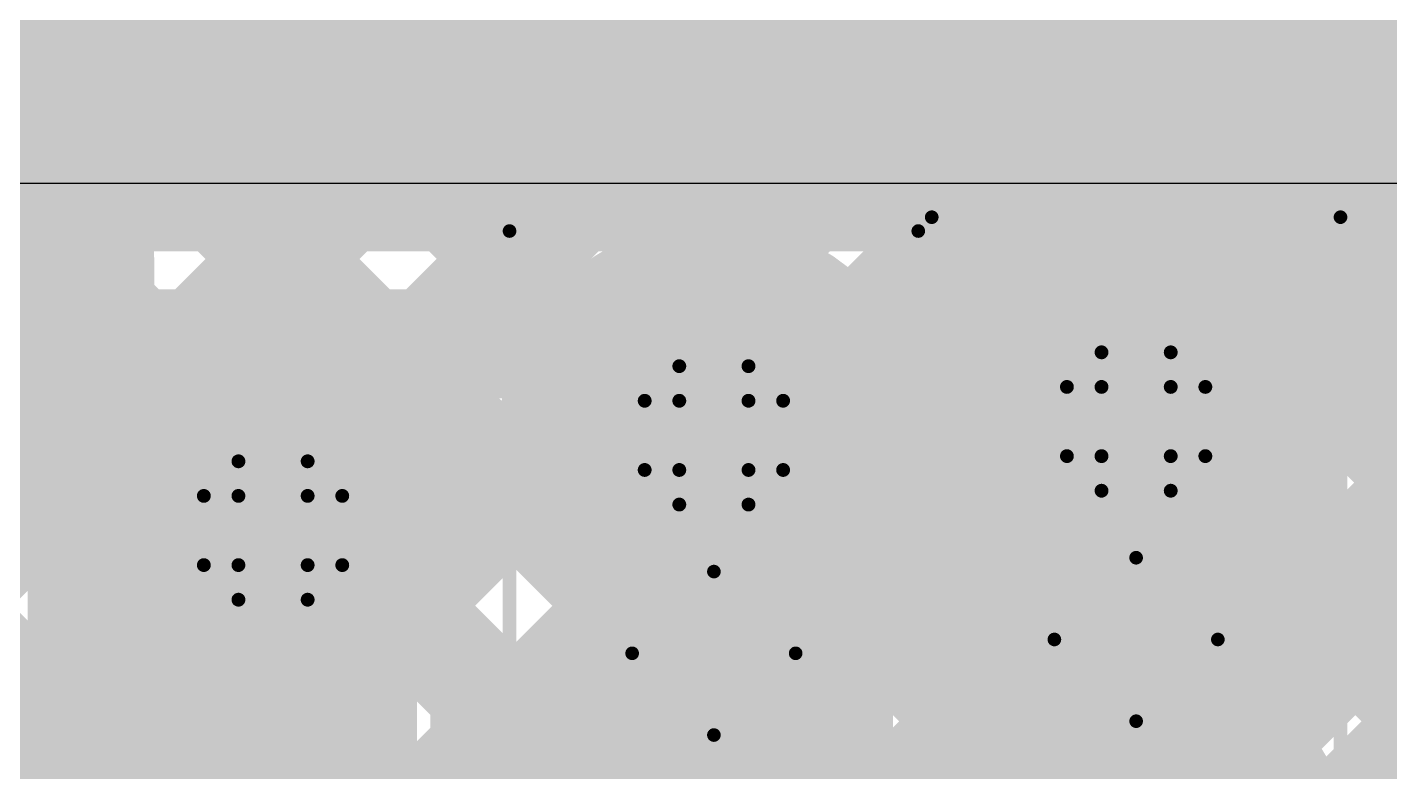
# Model space of a CAD drawing. Header units: millimetres. Extents: x 13 to 259, y -2 to 326.
# Drawn here: x 122.948 to 127.948, y 129.639 to 132.372 of the extents above; entities that cross this region are included whole.
import ezdxf

# ---------------------------------------------------------------- set-up
doc = ezdxf.new("R2010")
doc.units = ezdxf.units.MM
for name, color, linetype in [('BottomLayer', 5, 'Continuous'), ('BottomSolder', 6, 'Continuous'), ('ConnectLayer', 7, 'Continuous'), ('DrillDrawing', 1, 'Continuous'), ('Mechanical11', 56, 'Continuous'), ('Mechanical13', 56, 'Continuous'), ('Mechanical14', 56, 'Continuous'), ('Mechanical15', 56, 'Continuous'), ('Mechanical34', 56, 'Continuous'), ('MidLayer1', 16, 'Continuous'), ('MidLayer2', 76, 'Continuous'), ('MidLayer3', 90, 'Continuous'), ('MidLayer4', 156, 'Continuous'), ('MidLayer5', 130, 'Continuous'), ('MidLayer6', 216, 'Continuous'), ('MultiLayer', 9, 'Continuous'), ('TopLayer', 1, 'Continuous'), ('TopOverlay', 2, 'Continuous'), ('TopPaste', 8, 'Continuous'), ('TopSolder', 216, 'Continuous')]:
    doc.layers.add(name, color=color, linetype=linetype)

# ---------------------------------------------------------------- blocks, each defined once
blk = doc.blocks.new('WE_MAIA_2506_87')
at = {"layer": 'Mechanical11', "const_width": 0.1}
for points in [[(1.25, 1), (-1.25, 1)], [(-1.25, 1), (-1.25, -1)], [(1.25, 1), (1.25, -1)], [(1.25, -1), (-1.25, -1)]]:
    blk.add_lwpolyline(points, dxfattribs=at)
at = {"layer": 'Mechanical11', "const_width": 0.05}
for points in [[(-1.275, 1, 1), (-1.225, 1, 1)], [(-1.275, 1, 1), (-1.225, 1, 1)], [(1.225, 1, 1), (1.275, 1, 1)], [(1.225, 1, 1), (1.275, 1, 1)], [(-1.275, -1, 1), (-1.225, -1, 1)], [(-1.275, -1, 1), (-1.225, -1, 1)], [(1.225, -1, 1), (1.275, -1, 1)], [(1.225, -1, 1), (1.275, -1, 1)]]:
    blk.add_lwpolyline(points, format="xyb", close=True, dxfattribs=at)
at = {"layer": 'Mechanical13', "const_width": 0.1}
for points in [[(-1.35, 1.1), (-1.35, -1.1)], [(1.35, 1.1), (-1.35, 1.1)], [(1.35, 1.1), (1.35, -1.1)], [(1.35, -1.1), (-1.35, -1.1)]]:
    blk.add_lwpolyline(points, dxfattribs=at)
at = {"layer": 'Mechanical13', "const_width": 0.05}
for points in [[(-1.375, 1.1, 1), (-1.325, 1.1, 1)], [(-1.375, 1.1, 1), (-1.325, 1.1, 1)], [(1.325, 1.1, 1), (1.375, 1.1, 1)], [(1.325, 1.1, 1), (1.375, 1.1, 1)], [(-1.375, -1.1, 1), (-1.325, -1.1, 1)], [(-1.375, -1.1, 1), (-1.325, -1.1, 1)], [(1.325, -1.1, 1), (1.375, -1.1, 1)], [(1.325, -1.1, 1), (1.375, -1.1, 1)]]:
    blk.add_lwpolyline(points, format="xyb", close=True, dxfattribs=at)
at = {"layer": 'Mechanical15', "const_width": 0.1}
for points in [[(1.6, 1.35), (-1.6, 1.35)], [(-1.6, 1.35), (-1.6, -1.35)], [(1.6, 1.35), (1.6, -1.35)], [(0, 0.4), (0, -0.4)], [(0.4, 0), (-0.4, 0)], [(1.6, -1.35), (-1.6, -1.35)]]:
    blk.add_lwpolyline(points, dxfattribs=at)
at = {"layer": 'Mechanical15', "const_width": 0.05}
for points in [[(-1.625, 1.35, 1), (-1.575, 1.35, 1)], [(-1.625, 1.35, 1), (-1.575, 1.35, 1)], [(1.575, 1.35, 1), (1.625, 1.35, 1)], [(1.575, 1.35, 1), (1.625, 1.35, 1)], [(-0.025, 0.4, 1), (0.025, 0.4, 1)], [(-0.425, 0, 1), (-0.375, 0, 1)], [(0.375, 0, 1), (0.425, 0, 1)], [(-0.025, -0.4, 1), (0.025, -0.4, 1)], [(-1.625, -1.35, 1), (-1.575, -1.35, 1)], [(-1.625, -1.35, 1), (-1.575, -1.35, 1)], [(1.575, -1.35, 1), (1.625, -1.35, 1)], [(1.575, -1.35, 1), (1.625, -1.35, 1)]]:
    blk.add_lwpolyline(points, format="xyb", close=True, dxfattribs=at)
at = {"layer": 'TopLayer'}
for points in [[(-1.4, -1.15), (-0.55, -1.15), (-1.4, 1.15), (-0.55, 1.15)], [(0.55, -1.15), (1.4, -1.15), (0.55, 1.15), (1.4, 1.15)]]:
    blk.add_solid(points, dxfattribs=at)
at = {"layer": 'TopOverlay', "const_width": 0.2}
for points in [[(0.3, 1), (-0.3, 1)], [(0.3, -1), (-0.3, -1)]]:
    blk.add_lwpolyline(points, dxfattribs=at)
at = {"layer": 'TopOverlay', "const_width": 0.1}
for points in [[(-0.35, 1, 1), (-0.25, 1, 1)], [(0.25, 1, 1), (0.35, 1, 1)], [(-0.35, -1, 1), (-0.25, -1, 1)], [(0.25, -1, 1), (0.35, -1, 1)]]:
    blk.add_lwpolyline(points, format="xyb", close=True, dxfattribs=at)
at = {"layer": 'TopPaste'}
for points in [[(-1.4, -1.15), (-0.55, -1.15), (-1.4, 1.15), (-0.55, 1.15)], [(0.55, -1.15), (1.4, -1.15), (0.55, 1.15), (1.4, 1.15)]]:
    blk.add_solid(points, dxfattribs=at)
at = {"layer": 'TopSolder'}
for points in [[(-1.5016, -1.2516), (-0.4484, -1.2516), (-1.5016, 1.2516), (-0.4484, 1.2516)], [(0.4484, -1.2516), (1.5016, -1.2516), (0.4484, 1.2516), (1.5016, 1.2516)]]:
    blk.add_solid(points, dxfattribs=at)
blk = doc.blocks.new('CAPC1608X87N_127')
at = {"layer": 'Mechanical14', "const_width": 0.1}
for points in [[(-0.875, -0.4749), (-0.875, 0.4751)], [(0.875, 0.4751), (-0.875, 0.4751)], [(0.875, -0.4749), (0.875, 0.4751)], [(0.875, -0.4749), (-0.875, -0.4749)]]:
    blk.add_lwpolyline(points, dxfattribs=at)
at = {"layer": 'Mechanical14', "const_width": 0.05}
for points in [[(-0.9, 0.4751, 1), (-0.85, 0.4751, 1)], [(-0.9, 0.4751, 1), (-0.85, 0.4751, 1)], [(0.85, 0.4751, 1), (0.9, 0.4751, 1)], [(0.85, 0.4751, 1), (0.9, 0.4751, 1)], [(-0.9, -0.4749, 1), (-0.85, -0.4749, 1)], [(-0.9, -0.4749, 1), (-0.85, -0.4749, 1)], [(0.85, -0.4749, 1), (0.9, -0.4749, 1)], [(0.85, -0.4749, 1), (0.9, -0.4749, 1)]]:
    blk.add_lwpolyline(points, format="xyb", close=True, dxfattribs=at)
at = {"layer": 'Mechanical15', "const_width": 0.05}
for points in [[(1.55, 0.75), (-1.55, 0.75)], [(-1.55, -0.75), (-1.55, 0.75)], [(1.55, -0.75), (1.55, 0.75)], [(0, -0.3), (0, 0.3)], [(0.3, 0), (-0.3, 0)], [(1.55, -0.75), (-1.55, -0.75)]]:
    blk.add_lwpolyline(points, dxfattribs=at)
at = {"layer": 'Mechanical15', "const_width": 0.025}
for points in [[(-1.5625, 0.75, 1), (-1.5375, 0.75, 1)], [(-1.5625, 0.75, 1), (-1.5375, 0.75, 1)], [(1.5375, 0.75, 1), (1.5625, 0.75, 1)], [(1.5375, 0.75, 1), (1.5625, 0.75, 1)], [(-0.0125, 0.3, 1), (0.0125, 0.3, 1)], [(-0.3125, 0, 1), (-0.2875, 0, 1)], [(0.2875, 0, 1), (0.3125, 0, 1)], [(-0.0125, -0.3, 1), (0.0125, -0.3, 1)], [(-1.5625, -0.75, 1), (-1.5375, -0.75, 1)], [(-1.5625, -0.75, 1), (-1.5375, -0.75, 1)], [(1.5375, -0.75, 1), (1.5625, -0.75, 1)], [(1.5375, -0.75, 1), (1.5625, -0.75, 1)]]:
    blk.add_lwpolyline(points, format="xyb", close=True, dxfattribs=at)
at = {"layer": 'TopLayer'}
for points in [[(-1.275, -0.5), (-0.325, -0.5), (-1.275, 0.5), (-0.325, 0.5)], [(0.325, -0.5), (1.275, -0.5), (0.325, 0.5), (1.275, 0.5)]]:
    blk.add_solid(points, dxfattribs=at)
at = {"layer": 'TopPaste'}
for points in [[(-1.275, -0.5), (-0.325, -0.5), (-1.275, 0.5), (-0.325, 0.5)], [(0.325, -0.5), (1.275, -0.5), (0.325, 0.5), (1.275, 0.5)]]:
    blk.add_solid(points, dxfattribs=at)
at = {"layer": 'TopSolder'}
for points in [[(-1.3766, -0.6016), (-0.2234, -0.6016), (-1.3766, 0.6016), (-0.2234, 0.6016)], [(0.2234, -0.6016), (1.3766, -0.6016), (0.2234, 0.6016), (1.3766, 0.6016)]]:
    blk.add_solid(points, dxfattribs=at)
blk = doc.blocks.new('CAPC1608X87N_134')
at = {"layer": 'Mechanical14', "const_width": 0.1}
for points in [[(-0.875, -0.4749), (-0.875, 0.4751)], [(0.875, 0.4751), (-0.875, 0.4751)], [(0.875, -0.4749), (0.875, 0.4751)], [(0.875, -0.4749), (-0.875, -0.4749)]]:
    blk.add_lwpolyline(points, dxfattribs=at)
at = {"layer": 'Mechanical14', "const_width": 0.05}
for points in [[(-0.9, 0.4751, 1), (-0.85, 0.4751, 1)], [(-0.9, 0.4751, 1), (-0.85, 0.4751, 1)], [(0.85, 0.4751, 1), (0.9, 0.4751, 1)], [(0.85, 0.4751, 1), (0.9, 0.4751, 1)], [(-0.9, -0.4749, 1), (-0.85, -0.4749, 1)], [(-0.9, -0.4749, 1), (-0.85, -0.4749, 1)], [(0.85, -0.4749, 1), (0.9, -0.4749, 1)], [(0.85, -0.4749, 1), (0.9, -0.4749, 1)]]:
    blk.add_lwpolyline(points, format="xyb", close=True, dxfattribs=at)
at = {"layer": 'Mechanical15', "const_width": 0.05}
for points in [[(1.55, 0.75), (-1.55, 0.75)], [(-1.55, -0.75), (-1.55, 0.75)], [(1.55, -0.75), (1.55, 0.75)], [(0, -0.3), (0, 0.3)], [(0.3, 0), (-0.3, 0)], [(1.55, -0.75), (-1.55, -0.75)]]:
    blk.add_lwpolyline(points, dxfattribs=at)
at = {"layer": 'Mechanical15', "const_width": 0.025}
for points in [[(-1.5625, 0.75, 1), (-1.5375, 0.75, 1)], [(-1.5625, 0.75, 1), (-1.5375, 0.75, 1)], [(1.5375, 0.75, 1), (1.5625, 0.75, 1)], [(1.5375, 0.75, 1), (1.5625, 0.75, 1)], [(-0.0125, 0.3, 1), (0.0125, 0.3, 1)], [(-0.3125, 0, 1), (-0.2875, 0, 1)], [(0.2875, 0, 1), (0.3125, 0, 1)], [(-0.0125, -0.3, 1), (0.0125, -0.3, 1)], [(-1.5625, -0.75, 1), (-1.5375, -0.75, 1)], [(-1.5625, -0.75, 1), (-1.5375, -0.75, 1)], [(1.5375, -0.75, 1), (1.5625, -0.75, 1)], [(1.5375, -0.75, 1), (1.5625, -0.75, 1)]]:
    blk.add_lwpolyline(points, format="xyb", close=True, dxfattribs=at)
at = {"layer": 'TopLayer'}
for points in [[(-1.275, -0.5), (-0.325, -0.5), (-1.275, 0.5), (-0.325, 0.5)], [(0.325, -0.5), (1.275, -0.5), (0.325, 0.5), (1.275, 0.5)]]:
    blk.add_solid(points, dxfattribs=at)
at = {"layer": 'TopPaste'}
for points in [[(-1.275, -0.5), (-0.325, -0.5), (-1.275, 0.5), (-0.325, 0.5)], [(0.325, -0.5), (1.275, -0.5), (0.325, 0.5), (1.275, 0.5)]]:
    blk.add_solid(points, dxfattribs=at)
at = {"layer": 'TopSolder'}
for points in [[(-1.3766, -0.6016), (-0.2234, -0.6016), (-1.3766, 0.6016), (-0.2234, 0.6016)], [(0.2234, -0.6016), (1.3766, -0.6016), (0.2234, 0.6016), (1.3766, 0.6016)]]:
    blk.add_solid(points, dxfattribs=at)

msp = doc.modelspace()

# ---------------------------------------------------------------- linework, layer by layer
at = {"layer": 'BottomLayer', "const_width": 0.25}
for points in [[(126.8922, 130.925, 1), (127.1422, 130.925, 1)], [(125.3428, 130.8742, 1), (125.5928, 130.8742, 1)], [(123.725, 130.525, 1), (123.975, 130.525, 1)]]:
    msp.add_lwpolyline(points, format="xyb", close=True, dxfattribs=at)
at = {"layer": 'BottomSolder', "const_width": 0.3516}
msp.add_lwpolyline([(126.8414, 129.325, 1), (127.193, 129.325, 1)], format="xyb", close=True, dxfattribs=at)
at = {"layer": 'ConnectLayer', "const_width": 0.4}
for points in [[(122.4406, 136.36), (126.8406, 131.96)], [(122.9998, 132.35), (122.9998, 136.36)], [(123.2891, 136.36), (127.6891, 131.96)], [(123.5998, 132.35), (123.5998, 136.36)], [(124.1377, 136.36), (128.5377, 131.96)], [(124.1998, 132.35), (124.1998, 136.36)], [(124.7998, 132.35), (124.7998, 136.36)], [(125.3997, 132.35), (125.3997, 136.36)], [(125.9997, 132.35), (125.9997, 136.36)], [(126.3475, 132.2872), (130.4203, 136.36)], [(126.5997, 132.35), (126.5997, 136.36)], [(126.8688, 131.96), (131.2688, 136.36)], [(127.1997, 132.35), (127.1997, 136.36)], [(127.7174, 131.96), (132.1174, 136.36)], [(127.7997, 132.35), (127.7997, 136.36)], [(121.3162, 134.9388), (126.5587, 129.6963)], [(121.9511, 129.5878), (127.2719, 134.9087)], [(127.1378, 133.3599), (131.355, 129.1426)], [(120.401, 133.3085), (123.2657, 130.4438)], [(124.307, 129.3982), (128.1373, 133.2285)], [(124.9026, 133.0495), (136.8596, 121.0925)], [(121.7657, 131.0995), (123.661, 132.9948)], [(122.5689, 132.8376), (125.5477, 129.8588)], [(124.2067, 130.995), (126.0087, 132.7969)], [(125.9233, 132.7115), (126.6747, 131.96)], [(126.9514, 132.6977), (128.1081, 131.541)], [(125.6053, 129.848), (128.4081, 132.6507)], [(126.1258, 132.6749), (127.9809, 130.8198)], [(122.3812, 130.8665), (124.0801, 132.5654)], [(124.5199, 132.5837), (127.2272, 129.8764)], [(122.023, 132.535), (123.5345, 131.0235)], [(124.4149, 130.3546), (126.5997, 132.5394)], [(127.6069, 129.3039), (130.8039, 132.501)], [(111.9387, 132.35), (146.59, 132.35)], [(123.15, 129.9383), (125.3833, 132.1715)], [(123.15, 131.575), (123.7465, 132.1715)], [(123.15, 130.7868), (124.5347, 132.1715)], [(123.7465, 132.1715), (125.6996, 132.1715)], [(124.0835, 132.1715), (125.0094, 131.2456)], [(124.932, 132.1715), (125.678, 131.4255)], [(125.6996, 132.1715), (126.2919, 131.5791)], [(122.8387, 132.1), (131.0469, 132.1)], [(122.8387, 132.1), (123.0559, 131.8828)], [(123.1869, 131.6721), (123.6148, 132.1)], [(123.215, 130.8518), (124.4633, 132.1)], [(123.3065, 132.1), (125.5477, 129.8588)], [(124.155, 132.1), (125.0094, 131.2456)], [(124.2068, 130.995), (125.3118, 132.1)], [(125.0035, 132.1), (125.678, 131.4255)], [(125.522, 131.4617), (126.1603, 132.1)], [(125.852, 132.1), (126.605, 131.3471)], [(126.0117, 131.1029), (127.0089, 132.1)], [(126.7006, 132.1), (127.9809, 130.8197)], [(127.2319, 131.4746), (127.8574, 132.1)], [(127.5491, 132.1), (128.1081, 131.541)], [(122.65, 132.075), (122.7682, 131.9568)], [(126.6747, 131.96), (135.6294, 131.96)], [(123.4908, 131.9157), (126.35, 129.0564)], [(125.522, 131.4617), (125.9657, 131.9054)], [(123.15, 127.9741), (123.15, 131.575)], [(125.9558, 131.2058), (126.311, 131.5609)], [(123.215, 128.2257), (123.215, 131.5)], [(126.35, 127.575), (126.35, 131.5285)], [(126.0117, 131.1029), (126.4025, 131.4937)], [(126.5045, 131.4475), (126.605, 131.3471)], [(123.15, 131.4079), (126.35, 128.2079)], [(126.0117, 131.1029), (126.35, 131.4412)], [(127.3383, 131.42), (128.0044, 131.42)], [(127.3806, 131.42), (127.9809, 130.8197)], [(126.0367, 129.4308), (127.975, 131.3691)], [(127.6028, 130.997), (127.975, 131.3691)], [(127.6028, 130.9969), (127.975, 131.369)], [(123.215, 131.3429), (123.5345, 131.0235)], [(115.2994, 131.21), (127.6264, 131.21)], [(121.9511, 129.5878), (123.5733, 131.21)], [(122.4994, 131.21), (123.2657, 130.4438)], [(123.348, 131.21), (123.5345, 131.0235)], [(124.1965, 131.21), (125.5477, 129.8588)], [(124.2067, 130.995), (124.4218, 131.21)], [(124.307, 129.3982), (126.1188, 131.21)], [(124.4149, 130.3546), (125.2703, 131.21)], [(125.045, 131.21), (126.5587, 129.6963)], [(125.6053, 129.848), (126.9674, 131.21)], [(125.8936, 131.21), (127.0161, 130.0875)], [(126.7421, 131.21), (127.3661, 130.586)], [(127.5906, 131.21), (127.7185, 131.0821)], [(127.6264, 131.21), (127.7364, 131.1)], [(126.0367, 129.4308), (127.7211, 131.1152)], [(127.5181, 130.8818), (127.7364, 131.1)], [(126.0191, 131.0844), (127.2271, 129.8764)], [(126.0191, 131.0844), (126.35, 130.7535)], [(126.0191, 131.0844), (127.2271, 129.8764)], [(126.9872, 130.9649), (127.0572, 130.8949)], [(126.9872, 130.9649), (127.0572, 130.8949)], [(123.15, 129.0897), (124.8803, 130.82)], [(124.4149, 130.3546), (124.8803, 130.82)], [(125.6053, 129.848), (126.4677, 130.7103)], [(125.925, 130.1677), (126.4677, 130.7103)], [(127.2982, 129.8438), (128.1109, 130.6565)], [(127.2982, 129.8438), (128.1109, 130.6565)], [(127.2982, 129.8438), (128.1109, 130.6565)], [(127.6069, 129.3039), (128.9843, 130.6814)], [(127.6069, 129.3039), (128.9843, 130.6814)], [(123.15, 130.5594), (126.2422, 127.4672)], [(123.9716, 128.2142), (126.35, 130.5927)], [(125.925, 127.15), (125.925, 130.5013)], [(127.4393, 130.5127), (131.7795, 126.1725)], [(127.4393, 130.5127), (131.602, 126.35)], [(125.8392, 130.4158), (126.5587, 129.6963)], [(125.8392, 130.4158), (126.35, 129.9049)], [(126.8035, 129.8749), (127.359, 130.4304)], [(122.4737, 130.3872), (123.4259, 129.4351)], [(122.4737, 130.3872), (123.4259, 129.4351)], [(123.15, 128.2412), (125.2392, 130.3303)], [(124.307, 129.3982), (125.2392, 130.3303)], [(125.925, 129.3192), (126.9453, 130.3394)], [(125.925, 130.3299), (126.5587, 129.6963)], [(126.0367, 129.4308), (126.9453, 130.3394)], [(124.3486, 130.2094), (124.9689, 129.5891)], [(124.3486, 130.2094), (124.9689, 129.5891)], [(124.3486, 130.2094), (124.9689, 129.5891)], [(122.4429, 129.2311), (123.3801, 130.1683)], [(122.4429, 129.2311), (123.3801, 130.1683)], [(123.215, 130.0032), (123.3801, 130.1683)], [(123.6346, 129.5742), (124.0205, 129.9602)], [(123.6346, 129.5743), (124.0205, 129.9602)], [(123.6346, 129.5742), (124.0205, 129.9602)], [(123.7688, 129.9406), (125.5027, 128.2067)], [(123.7688, 129.9406), (125.5028, 128.2067)], [(123.7688, 129.9406), (125.5027, 128.2067)], [(127.5672, 129.1113), (128.2799, 129.824)], [(123.15, 129.7108), (125.7109, 127.15)], [(124.7164, 128.1105), (126.35, 129.7442)], [(124.7164, 128.1105), (126.35, 129.7442)], [(123.215, 129.6459), (123.4259, 129.4351)], [(127.5686, 129.5349), (132.0308, 125.0728)], [(127.5687, 129.5349), (130.7535, 126.35)], [(127.5687, 129.5348), (132.0307, 125.0728)], [(125.925, 129.4814), (129.0565, 126.35)]]:
    msp.add_lwpolyline(points, dxfattribs=at)
at = {"layer": 'ConnectLayer'}
for points, const_width in [([(124.915, 133.175, 1), (123.6351, 133.175, 1)], 0.4), ([(127.1651, 133.175, 1), (125.8851, 133.175, 1)], 0.4), ([(129.4151, 133.175, 1), (128.1351, 133.175, 1)], 0.4), ([(123.9801, 132.5654, 1), (124.1801, 132.5654, 1)], 0.2), ([(126.4997, 132.5394, 1), (126.6997, 132.5394, 1)], 0.2), ([(122.8998, 132.35, 1), (123.0998, 132.35, 1)], 0.2), ([(123.4998, 132.35, 1), (123.6998, 132.35, 1)], 0.2), ([(124.0998, 132.35, 1), (124.2998, 132.35, 1)], 0.2), ([(124.6998, 132.35, 1), (124.8998, 132.35, 1)], 0.2), ([(125.2997, 132.35, 1), (125.4997, 132.35, 1)], 0.2), ([(125.8997, 132.35, 1), (126.0997, 132.35, 1)], 0.2), ([(126.4997, 132.35, 1), (126.6997, 132.35, 1)], 0.2), ([(127.0997, 132.35, 1), (127.2997, 132.35, 1)], 0.2), ([(127.6997, 132.35, 1), (127.8997, 132.35, 1)], 0.2), ([(126.2475, 132.2872, 1), (126.4475, 132.2872, 1)], 0.2), ([(123.6465, 132.1715, 1), (123.8465, 132.1715, 1)], 0.2), ([(123.6465, 132.1715, 1), (123.8465, 132.1715, 1)], 0.2), ([(123.9835, 132.1715, 1), (124.1835, 132.1715, 1)], 0.2), ([(124.4347, 132.1715, 1), (124.6347, 132.1715, 1)], 0.2), ([(124.832, 132.1715, 1), (125.032, 132.1715, 1)], 0.2), ([(125.2833, 132.1715, 1), (125.4833, 132.1715, 1)], 0.2), ([(125.5996, 132.1715, 1), (125.7996, 132.1715, 1)], 0.2), ([(125.5996, 132.1715, 1), (125.7996, 132.1715, 1)], 0.2), ([(122.7387, 132.1, 1), (122.9387, 132.1, 1)], 0.2), ([(122.7387, 132.1, 1), (122.9387, 132.1, 1)], 0.2), ([(123.2065, 132.1, 1), (123.4065, 132.1, 1)], 0.2), ([(123.5148, 132.1, 1), (123.7148, 132.1, 1)], 0.2), ([(124.055, 132.1, 1), (124.255, 132.1, 1)], 0.2), ([(124.3633, 132.1, 1), (124.5633, 132.1, 1)], 0.2), ([(124.9035, 132.1, 1), (125.1035, 132.1, 1)], 0.2), ([(125.2118, 132.1, 1), (125.4118, 132.1, 1)], 0.2), ([(125.752, 132.1, 1), (125.952, 132.1, 1)], 0.2), ([(126.0603, 132.1, 1), (126.2603, 132.1, 1)], 0.2), ([(126.6006, 132.1, 1), (126.8006, 132.1, 1)], 0.2), ([(126.9089, 132.1, 1), (127.1089, 132.1, 1)], 0.2), ([(127.4491, 132.1, 1), (127.6491, 132.1, 1)], 0.2), ([(127.7574, 132.1, 1), (127.9574, 132.1, 1)], 0.2), ([(122.6682, 131.9568, 1), (122.8682, 131.9568, 1)], 0.2), ([(122.6682, 131.9568, 1), (122.8682, 131.9568, 1)], 0.2), ([(122.6682, 131.9568, 1), (122.8682, 131.9568, 1)], 0.2), ([(126.5747, 131.96, 1), (126.7747, 131.96, 1)], 0.2), ([(126.5747, 131.96, 1), (126.7747, 131.96, 1)], 0.2), ([(126.7406, 131.96, 1), (126.9406, 131.96, 1)], 0.2), ([(126.7688, 131.96, 1), (126.9688, 131.96, 1)], 0.2), ([(127.5891, 131.96, 1), (127.7891, 131.96, 1)], 0.2), ([(127.6174, 131.96, 1), (127.8174, 131.96, 1)], 0.2), ([(123.3908, 131.9157, 1), (123.5908, 131.9157, 1)], 0.2), ([(125.8657, 131.9054, 1), (126.0657, 131.9054, 1)], 0.2), ([(122.9559, 131.8828, 1), (123.1559, 131.8828, 1)], 0.2), ([(122.9559, 131.8828, 1), (123.1559, 131.8828, 1)], 0.2), ([(122.9569, 131.8818, 1), (123.1569, 131.8818, 1)], 0.2), ([(123.0869, 131.6721, 1), (123.2869, 131.6721, 1)], 0.2), ([(129.09, 131.1, 1), (127.91, 131.1, 1)], 0.4), ([(123.05, 131.575, 1), (123.25, 131.575, 1)], 0.2), ([(123.05, 131.575, 1), (123.25, 131.575, 1)], 0.2), ([(126.1919, 131.5791, 1), (126.3919, 131.5791, 1)], 0.2), ([(126.1919, 131.5791, 1), (126.3919, 131.5791, 1)], 0.2), ([(126.211, 131.5609, 1), (126.411, 131.5609, 1)], 0.2), ([(126.211, 131.5609, 1), (126.411, 131.5609, 1)], 0.2), ([(126.211, 131.5609, 1), (126.411, 131.5609, 1)], 0.2), ([(123.115, 131.5, 1), (123.315, 131.5, 1)], 0.2), ([(123.115, 131.5, 1), (123.315, 131.5, 1)], 0.2), ([(123.115, 131.5, 1), (123.315, 131.5, 1)], 0.2), ([(126.25, 131.5285, 1), (126.45, 131.5285, 1)], 0.2), ([(126.25, 131.5285, 1), (126.45, 131.5285, 1)], 0.2), ([(127.6072, 130.925, 1), (126.4272, 130.925, 1)], 0.4), ([(128.0081, 131.541, 1), (128.2081, 131.541, 1)], 0.2), ([(128.0081, 131.541, 1), (128.2081, 131.541, 1)], 0.2), ([(126.0578, 130.8742, 1), (124.8778, 130.8742, 1)], 0.4), ([(126.0578, 130.8742, 1), (124.8778, 130.8742, 1)], 0.4), ([(125.422, 131.4617, 1), (125.622, 131.4617, 1)], 0.2), ([(125.422, 131.4617, 1), (125.622, 131.4617, 1)], 0.2), ([(126.3025, 131.4937, 1), (126.5025, 131.4937, 1)], 0.2), ([(126.4045, 131.4475, 1), (126.6045, 131.4475, 1)], 0.2), ([(127.1319, 131.4746, 1), (127.3319, 131.4746, 1)], 0.2), ([(123.05, 131.4079, 1), (123.25, 131.4079, 1)], 0.2), ([(125.578, 131.4255, 1), (125.778, 131.4255, 1)], 0.2), ([(125.578, 131.4255, 1), (125.778, 131.4255, 1)], 0.2), ([(126.25, 131.4412, 1), (126.45, 131.4412, 1)], 0.2), ([(126.5747, 131.42, 1), (126.7747, 131.42, 1)], 0.2), ([(126.5747, 131.42, 1), (126.7747, 131.42, 1)], 0.2), ([(126.5962, 131.42, 1), (126.7962, 131.42, 1)], 0.2), ([(127.2383, 131.42, 1), (127.4383, 131.42, 1)], 0.2), ([(127.2383, 131.42, 1), (127.4383, 131.42, 1)], 0.2), ([(127.2806, 131.42, 1), (127.4806, 131.42, 1)], 0.2), ([(127.9044, 131.42, 1), (128.1044, 131.42, 1)], 0.2), ([(127.9044, 131.42, 1), (128.1044, 131.42, 1)], 0.2), ([(126.505, 131.3471, 1), (126.705, 131.3471, 1)], 0.2), ([(126.505, 131.3471, 1), (126.705, 131.3471, 1)], 0.2), ([(127.875, 131.3691, 1), (128.075, 131.3691, 1)], 0.2), ([(127.875, 131.3691, 1), (128.075, 131.3691, 1)], 0.2), ([(127.875, 131.369, 1), (128.075, 131.369, 1)], 0.2), ([(123.115, 131.3429, 1), (123.315, 131.3429, 1)], 0.2), ([(123.248, 131.21, 1), (123.448, 131.21, 1)], 0.2), ([(123.4733, 131.21, 1), (123.6733, 131.21, 1)], 0.2), ([(124.0965, 131.21, 1), (124.2965, 131.21, 1)], 0.2), ([(124.3218, 131.21, 1), (124.5218, 131.21, 1)], 0.2), ([(124.9094, 131.2456, 1), (125.1094, 131.2456, 1)], 0.2), ([(124.9094, 131.2456, 1), (125.1094, 131.2456, 1)], 0.2), ([(124.945, 131.21, 1), (125.145, 131.21, 1)], 0.2), ([(125.1703, 131.21, 1), (125.3703, 131.21, 1)], 0.2), ([(125.7936, 131.21, 1), (125.9936, 131.21, 1)], 0.2), ([(125.8558, 131.2058, 1), (126.0558, 131.2058, 1)], 0.2), ([(125.8558, 131.2058, 1), (126.0558, 131.2058, 1)], 0.2), ([(126.0188, 131.21, 1), (126.2188, 131.21, 1)], 0.2), ([(126.6421, 131.21, 1), (126.8421, 131.21, 1)], 0.2), ([(126.8674, 131.21, 1), (127.0674, 131.21, 1)], 0.2), ([(127.4906, 131.21, 1), (127.6906, 131.21, 1)], 0.2), ([(127.5264, 131.21, 1), (127.7264, 131.21, 1)], 0.2), ([(127.5264, 131.21, 1), (127.7264, 131.21, 1)], 0.2), ([(124.44, 130.525, 1), (123.26, 130.525, 1)], 0.4), ([(124.44, 130.525, 1), (123.26, 130.525, 1)], 0.4), ([(124.44, 130.525, 1), (123.26, 130.525, 1)], 0.4), ([(125.9117, 131.1029, 1), (126.1117, 131.1029, 1)], 0.2), ([(125.9117, 131.1029, 1), (126.1117, 131.1029, 1)], 0.2), ([(125.9117, 131.1029, 1), (126.1117, 131.1029, 1)], 0.2), ([(127.6211, 131.1152, 1), (127.8211, 131.1152, 1)], 0.2), ([(127.6364, 131.1, 1), (127.8364, 131.1, 1)], 0.2), ([(127.6364, 131.1, 1), (127.8364, 131.1, 1)], 0.2), ([(127.81, 131.1, 1), (128.01, 131.1, 1)], 0.2), ([(125.9191, 131.0844, 1), (126.1191, 131.0844, 1)], 0.2), ([(125.9191, 131.0844, 1), (126.1191, 131.0844, 1)], 0.2), ([(125.9191, 131.0844, 1), (126.1191, 131.0844, 1)], 0.2), ([(127.6185, 131.0821, 1), (127.8185, 131.0821, 1)], 0.2), ([(123.4345, 131.0235, 1), (123.6345, 131.0235, 1)], 0.2), ([(123.4345, 131.0235, 1), (123.6345, 131.0235, 1)], 0.2), ([(123.4345, 131.0235, 1), (123.6345, 131.0235, 1)], 0.2), ([(127.5028, 130.997, 1), (127.7028, 130.997, 1)], 0.2), ([(127.5028, 130.9969, 1), (127.7028, 130.9969, 1)], 0.2), ([(124.1067, 130.995, 1), (124.3067, 130.995, 1)], 0.2), ([(124.1067, 130.995, 1), (124.3067, 130.995, 1)], 0.2), ([(124.1068, 130.995, 1), (124.3068, 130.995, 1)], 0.2), ([(127.0672, 130.925, 1), (126.9672, 130.925, 1)], 0.4), ([(126.8872, 130.9649, 1), (127.0872, 130.9649, 1)], 0.2), ([(126.8872, 130.9649, 1), (127.0872, 130.9649, 1)], 0.2), ([(126.89, 130.967, 1), (127.09, 130.967, 1)], 0.2), ([(125.5178, 130.8742, 1), (125.4178, 130.8742, 1)], 0.4), ([(125.4092, 130.9023, 1), (125.6092, 130.9023, 1)], 0.2), ([(126.3272, 130.925, 1), (126.5272, 130.925, 1)], 0.2), ([(126.8672, 130.925, 1), (127.0672, 130.925, 1)], 0.2), ([(126.9672, 130.925, 1), (127.1672, 130.925, 1)], 0.2), ([(126.9672, 130.925, 1), (127.1672, 130.925, 1)], 0.2), ([(127.5072, 130.925, 1), (127.7072, 130.925, 1)], 0.2), ([(127.5072, 130.925, 1), (127.7072, 130.925, 1)], 0.2), ([(127.5072, 130.925, 1), (127.7072, 130.925, 1)], 0.2), ([(123.115, 130.8518, 1), (123.315, 130.8518, 1)], 0.2), ([(124.7778, 130.8742, 1), (124.9778, 130.8742, 1)], 0.2), ([(124.7778, 130.8742, 1), (124.9778, 130.8742, 1)], 0.2), ([(125.3178, 130.8742, 1), (125.5178, 130.8742, 1)], 0.2), ([(125.4178, 130.8742, 1), (125.6178, 130.8742, 1)], 0.2), ([(125.9578, 130.8742, 1), (126.1578, 130.8742, 1)], 0.2), ([(125.9578, 130.8742, 1), (126.1578, 130.8742, 1)], 0.2), ([(125.9578, 130.8742, 1), (126.1578, 130.8742, 1)], 0.2), ([(125.9578, 130.8742, 1), (126.1578, 130.8742, 1)], 0.2), ([(126.9572, 130.8949, 1), (127.1572, 130.8949, 1)], 0.2), ([(126.9572, 130.8949, 1), (127.1572, 130.8949, 1)], 0.2), ([(127.4172, 130.8808, 1), (127.6172, 130.8808, 1)], 0.2), ([(127.4181, 130.8818, 1), (127.6181, 130.8818, 1)], 0.2), ([(127.4181, 130.8818, 1), (127.6181, 130.8818, 1)], 0.2), ([(124.7803, 130.82, 1), (124.9803, 130.82, 1)], 0.2), ([(124.7803, 130.82, 1), (124.9803, 130.82, 1)], 0.2), ([(125.4063, 130.8422, 1), (125.6063, 130.8422, 1)], 0.2), ([(127.8809, 130.8198, 1), (128.0809, 130.8198, 1)], 0.2), ([(127.8809, 130.8197, 1), (128.0809, 130.8197, 1)], 0.2), ([(127.8809, 130.8197, 1), (128.0809, 130.8197, 1)], 0.2), ([(123.05, 130.7868, 1), (123.25, 130.7868, 1)], 0.2), ([(126.25, 130.7535, 1), (126.45, 130.7535, 1)], 0.2), ([(126.3677, 130.7103, 1), (126.5677, 130.7103, 1)], 0.2), ([(126.3677, 130.7103, 1), (126.5677, 130.7103, 1)], 0.2), ([(128.0109, 130.6565, 1), (128.2109, 130.6565, 1)], 0.2), ([(128.0109, 130.6565, 1), (128.2109, 130.6565, 1)], 0.2), ([(128.0109, 130.6565, 1), (128.2109, 130.6565, 1)], 0.2), ([(123.05, 130.5594, 1), (123.25, 130.5594, 1)], 0.2), ([(126.25, 130.5927, 1), (126.45, 130.5927, 1)], 0.2), ([(127.2661, 130.586, 1), (127.4661, 130.586, 1)], 0.2), ([(123.16, 130.525, 1), (123.36, 130.525, 1)], 0.2), ([(123.16, 130.525, 1), (123.36, 130.525, 1)], 0.2), ([(123.16, 130.525, 1), (123.36, 130.525, 1)], 0.2), ([(124.34, 130.525, 1), (124.54, 130.525, 1)], 0.2), ([(124.34, 130.525, 1), (124.54, 130.525, 1)], 0.2), ([(124.34, 130.525, 1), (124.54, 130.525, 1)], 0.2), ([(125.825, 130.5013, 1), (126.025, 130.5013, 1)], 0.2), ([(125.825, 130.5013, 1), (126.025, 130.5013, 1)], 0.2), ([(127.259, 130.499, 1), (127.459, 130.499, 1)], 0.2), ([(127.259, 130.499, 1), (127.459, 130.499, 1)], 0.2), ([(127.3393, 130.5127, 1), (127.5393, 130.5127, 1)], 0.2), ([(127.3393, 130.5127, 1), (127.5393, 130.5127, 1)], 0.2), ([(123.1657, 130.4438, 1), (123.3657, 130.4438, 1)], 0.2), ([(123.1657, 130.4438, 1), (123.3657, 130.4438, 1)], 0.2), ([(125.7392, 130.4158, 1), (125.9392, 130.4158, 1)], 0.2), ([(125.7392, 130.4158, 1), (125.9392, 130.4158, 1)], 0.2), ([(127.259, 130.4304, 1), (127.459, 130.4304, 1)], 0.2), ([(124.3149, 130.3546, 1), (124.5149, 130.3546, 1)], 0.2), ([(124.3149, 130.3546, 1), (124.5149, 130.3546, 1)], 0.2), ([(124.3149, 130.3546, 1), (124.5149, 130.3546, 1)], 0.2), ([(125.1392, 130.3303, 1), (125.3392, 130.3303, 1)], 0.2), ([(125.1392, 130.3303, 1), (125.3392, 130.3303, 1)], 0.2), ([(125.825, 130.3299, 1), (126.025, 130.3299, 1)], 0.2), ([(126.8453, 130.3394, 1), (127.0453, 130.3394, 1)], 0.2), ([(126.8453, 130.3394, 1), (127.0453, 130.3394, 1)], 0.2), ([(124.2486, 130.2094, 1), (124.4486, 130.2094, 1)], 0.2), ([(124.2486, 130.2094, 1), (124.4486, 130.2094, 1)], 0.2), ([(124.2486, 130.2094, 1), (124.4486, 130.2094, 1)], 0.2), ([(123.2801, 130.1683, 1), (123.4801, 130.1683, 1)], 0.2), ([(123.2801, 130.1683, 1), (123.4801, 130.1683, 1)], 0.2), ([(123.2801, 130.1683, 1), (123.4801, 130.1683, 1)], 0.2), ([(125.825, 130.1677, 1), (126.025, 130.1677, 1)], 0.2), ([(126.9161, 130.0875, 1), (127.1161, 130.0875, 1)], 0.2), ([(123.115, 130.0032, 1), (123.315, 130.0032, 1)], 0.2), ([(123.9205, 129.9602, 1), (124.1205, 129.9602, 1)], 0.2), ([(123.9205, 129.9602, 1), (124.1205, 129.9602, 1)], 0.2), ([(123.9205, 129.9602, 1), (124.1205, 129.9602, 1)], 0.2), ([(123.05, 129.9383, 1), (123.25, 129.9383, 1)], 0.2), ([(123.6688, 129.9406, 1), (123.8688, 129.9406, 1)], 0.2), ([(123.6688, 129.9406, 1), (123.8688, 129.9406, 1)], 0.2), ([(123.6688, 129.9406, 1), (123.8688, 129.9406, 1)], 0.2), ([(126.25, 129.9049, 1), (126.45, 129.9049, 1)], 0.2), ([(127.6072, 129.325, 1), (126.4272, 129.325, 1)], 0.4), ([(127.6072, 129.325, 1), (126.4272, 129.325, 1)], 0.4), ([(127.6072, 129.325, 1), (126.4272, 129.325, 1)], 0.4), ([(126.0578, 129.2742, 1), (124.8778, 129.2742, 1)], 0.4), ([(126.0578, 129.2742, 1), (124.8778, 129.2742, 1)], 0.4), ([(126.0578, 129.2742, 1), (124.8778, 129.2742, 1)], 0.4), ([(125.4477, 129.8588, 1), (125.6477, 129.8588, 1)], 0.2), ([(125.4477, 129.8588, 1), (125.6477, 129.8588, 1)], 0.2), ([(125.4477, 129.8588, 1), (125.6477, 129.8588, 1)], 0.2), ([(125.5053, 129.848, 1), (125.7053, 129.848, 1)], 0.2), ([(125.5053, 129.848, 1), (125.7053, 129.848, 1)], 0.2), ([(125.5053, 129.848, 1), (125.7053, 129.848, 1)], 0.2), ([(126.7035, 129.8749, 1), (126.9035, 129.8749, 1)], 0.2), ([(126.7035, 129.8749, 1), (126.9035, 129.8749, 1)], 0.2), ([(127.1271, 129.8764, 1), (127.3271, 129.8764, 1)], 0.2), ([(127.1271, 129.8764, 1), (127.3271, 129.8764, 1)], 0.2), ([(127.1272, 129.8764, 1), (127.3272, 129.8764, 1)], 0.2), ([(127.1982, 129.8438, 1), (127.3982, 129.8438, 1)], 0.2), ([(127.1982, 129.8438, 1), (127.3982, 129.8438, 1)], 0.2), ([(127.1982, 129.8438, 1), (127.3982, 129.8438, 1)], 0.2), ([(123.05, 129.7108, 1), (123.25, 129.7108, 1)], 0.2), ([(126.25, 129.7442, 1), (126.45, 129.7442, 1)], 0.2), ([(126.25, 129.7442, 1), (126.45, 129.7442, 1)], 0.2), ([(126.4587, 129.6963, 1), (126.6587, 129.6963, 1)], 0.2), ([(126.4587, 129.6963, 1), (126.6587, 129.6963, 1)], 0.2), ([(126.4587, 129.6963, 1), (126.6587, 129.6963, 1)], 0.2), ([(126.4587, 129.6963, 1), (126.6587, 129.6963, 1)], 0.2), ([(123.115, 129.6459, 1), (123.315, 129.6459, 1)], 0.2), ([(124.44, 129.025, 1), (123.26, 129.025, 1)], 0.4), ([(124.44, 129.025, 1), (123.26, 129.025, 1)], 0.4), ([(124.44, 129.025, 1), (123.26, 129.025, 1)], 0.4), ([(123.5346, 129.5743, 1), (123.7346, 129.5743, 1)], 0.2), ([(123.5346, 129.5742, 1), (123.7346, 129.5742, 1)], 0.2), ([(123.5346, 129.5742, 1), (123.7346, 129.5742, 1)], 0.2), ([(124.8689, 129.5891, 1), (125.0689, 129.5891, 1)], 0.2), ([(124.8689, 129.5891, 1), (125.0689, 129.5891, 1)], 0.2), ([(124.8689, 129.5891, 1), (125.0689, 129.5891, 1)], 0.2), ([(127.4686, 129.5349, 1), (127.6686, 129.5349, 1)], 0.2), ([(127.4687, 129.5349, 1), (127.6687, 129.5349, 1)], 0.2), ([(127.4687, 129.5348, 1), (127.6687, 129.5348, 1)], 0.2), ([(125.825, 129.4814, 1), (126.025, 129.4814, 1)], 0.2)]:
    msp.add_lwpolyline(points, format="xyb", close=True, dxfattribs=dict(at, const_width=const_width))
at = {"layer": 'ConnectLayer', "const_width": 0.4}
for points in [[(122.4536, 132.4785, -0.201149), (122.8387, 132.64)], [(122.4536, 132.4785, -0.201149), (122.8387, 132.64)], [(122.61, 131.575, -0.198912), (122.7682, 131.9568)], [(122.61, 131.575, -0.198912), (122.7682, 131.9568)], [(123.0559, 131.8828, -0.199574), (123.215, 131.5)], [(123.0569, 131.8818, -0.198912), (123.215, 131.5)], [(128.95, 130.7184, -2.725541), (128.95, 131.4816)], [(126.35, 131.5285, -0.035735), (126.2919, 131.5791)], [(126.6747, 131.42, -0.186913), (126.311, 131.5609)], [(126.6747, 131.42, -0.186913), (126.311, 131.5609)], [(127.6072, 130.925, -1.681402), (126.6962, 131.42)], [(127.3383, 131.42, -0.254121), (127.6072, 130.925)], [(128.95, 130.7184, -0.937007), (128.0044, 131.42)], [(125.9558, 131.2058, -0.150325), (126.0578, 130.8742)], [(127.0672, 130.925, -1.681402), (126.99, 130.967)], [(125.5063, 130.8422, -2.990829), (125.5092, 130.9023)], [(126.0578, 130.8742, -0.17274), (125.925, 130.5013)], [(127.359, 130.499, -0.199574), (127.5181, 130.8818)], [(127.359, 130.499, -0.198912), (127.5172, 130.8808)], [(127.5672, 129.1113, -1.532785), (126.8035, 129.8749)]]:
    msp.add_lwpolyline(points, format="xyb", dxfattribs=at)
at = {"layer": 'DrillDrawing', "const_width": 0.0508}
for points in [[(126.8902, 131.052), (126.8902, 131.179)], [(126.8902, 131.179), (127.1442, 131.179)], [(127.1442, 131.052), (127.1442, 131.179)], [(125.3408, 131.0012), (125.3408, 131.1282)], [(125.3408, 131.1282), (125.5948, 131.1282)], [(125.5948, 131.0012), (125.5948, 131.1282)], [(126.7632, 130.798), (126.7632, 131.052)], [(126.7632, 131.052), (126.8902, 131.052)], [(127.1442, 131.052), (127.2712, 131.052)], [(127.2712, 130.798), (127.2712, 131.052)], [(125.2138, 130.7472), (125.2138, 131.0012)], [(125.2138, 131.0012), (125.3408, 131.0012)], [(125.5948, 131.0012), (125.7218, 131.0012)], [(125.7218, 130.7472), (125.7218, 131.0012)], [(123.723, 130.652), (123.723, 130.779)], [(123.723, 130.779), (123.977, 130.779)], [(123.977, 130.652), (123.977, 130.779)], [(126.7632, 130.798), (126.8902, 130.798)], [(126.8902, 130.671), (126.8902, 130.798)], [(127.1442, 130.798), (127.2712, 130.798)], [(127.1442, 130.671), (127.1442, 130.798)], [(125.2138, 130.7472), (125.3408, 130.7472)], [(125.3408, 130.6202), (125.3408, 130.7472)], [(125.5948, 130.7472), (125.7218, 130.7472)], [(125.5948, 130.6202), (125.5948, 130.7472)], [(123.596, 130.398), (123.596, 130.652)], [(123.596, 130.652), (123.723, 130.652)], [(123.977, 130.652), (124.104, 130.652)], [(124.104, 130.398), (124.104, 130.652)], [(126.8902, 130.671), (127.1442, 130.671)], [(125.3408, 130.6202), (125.5948, 130.6202)], [(123.596, 130.398), (123.723, 130.398)], [(123.723, 130.271), (123.723, 130.398)], [(123.977, 130.398), (124.104, 130.398)], [(123.977, 130.271), (123.977, 130.398)], [(123.723, 130.271), (123.977, 130.271)]]:
    msp.add_lwpolyline(points, dxfattribs=at)
at = {"layer": 'DrillDrawing', "const_width": 0.0254}
for points in [[(126.8775, 131.179, 1), (126.9029, 131.179, 1)], [(126.8775, 131.179, 1), (126.9029, 131.179, 1)], [(127.1315, 131.179, 1), (127.1569, 131.179, 1)], [(127.1315, 131.179, 1), (127.1569, 131.179, 1)], [(125.3281, 131.1282, 1), (125.3535, 131.1282, 1)], [(125.3281, 131.1282, 1), (125.3535, 131.1282, 1)], [(125.5821, 131.1282, 1), (125.6075, 131.1282, 1)], [(125.5821, 131.1282, 1), (125.6075, 131.1282, 1)], [(126.7505, 131.052, 1), (126.7759, 131.052, 1)], [(126.7505, 131.052, 1), (126.7759, 131.052, 1)], [(126.8775, 131.052, 1), (126.9029, 131.052, 1)], [(126.8775, 131.052, 1), (126.9029, 131.052, 1)], [(127.1315, 131.052, 1), (127.1569, 131.052, 1)], [(127.1315, 131.052, 1), (127.1569, 131.052, 1)], [(127.2585, 131.052, 1), (127.2839, 131.052, 1)], [(127.2585, 131.052, 1), (127.2839, 131.052, 1)], [(125.2011, 131.0012, 1), (125.2265, 131.0012, 1)], [(125.2011, 131.0012, 1), (125.2265, 131.0012, 1)], [(125.3281, 131.0012, 1), (125.3535, 131.0012, 1)], [(125.3281, 131.0012, 1), (125.3535, 131.0012, 1)], [(125.5821, 131.0012, 1), (125.6075, 131.0012, 1)], [(125.5821, 131.0012, 1), (125.6075, 131.0012, 1)], [(125.7091, 131.0012, 1), (125.7345, 131.0012, 1)], [(125.7091, 131.0012, 1), (125.7345, 131.0012, 1)], [(123.7103, 130.779, 1), (123.7357, 130.779, 1)], [(123.7103, 130.779, 1), (123.7357, 130.779, 1)], [(123.9643, 130.779, 1), (123.9897, 130.779, 1)], [(123.9643, 130.779, 1), (123.9897, 130.779, 1)], [(126.7505, 130.798, 1), (126.7759, 130.798, 1)], [(126.7505, 130.798, 1), (126.7759, 130.798, 1)], [(126.8775, 130.798, 1), (126.9029, 130.798, 1)], [(126.8775, 130.798, 1), (126.9029, 130.798, 1)], [(127.1315, 130.798, 1), (127.1569, 130.798, 1)], [(127.1315, 130.798, 1), (127.1569, 130.798, 1)], [(127.2585, 130.798, 1), (127.2839, 130.798, 1)], [(127.2585, 130.798, 1), (127.2839, 130.798, 1)], [(125.2011, 130.7472, 1), (125.2265, 130.7472, 1)], [(125.2011, 130.7472, 1), (125.2265, 130.7472, 1)], [(125.3281, 130.7472, 1), (125.3535, 130.7472, 1)], [(125.3281, 130.7472, 1), (125.3535, 130.7472, 1)], [(125.5821, 130.7472, 1), (125.6075, 130.7472, 1)], [(125.5821, 130.7472, 1), (125.6075, 130.7472, 1)], [(125.7091, 130.7472, 1), (125.7345, 130.7472, 1)], [(125.7091, 130.7472, 1), (125.7345, 130.7472, 1)], [(123.5833, 130.652, 1), (123.6087, 130.652, 1)], [(123.5833, 130.652, 1), (123.6087, 130.652, 1)], [(123.7103, 130.652, 1), (123.7357, 130.652, 1)], [(123.7103, 130.652, 1), (123.7357, 130.652, 1)], [(123.9643, 130.652, 1), (123.9897, 130.652, 1)], [(123.9643, 130.652, 1), (123.9897, 130.652, 1)], [(124.0913, 130.652, 1), (124.1167, 130.652, 1)], [(124.0913, 130.652, 1), (124.1167, 130.652, 1)], [(126.8775, 130.671, 1), (126.9029, 130.671, 1)], [(126.8775, 130.671, 1), (126.9029, 130.671, 1)], [(127.1315, 130.671, 1), (127.1569, 130.671, 1)], [(127.1315, 130.671, 1), (127.1569, 130.671, 1)], [(125.3281, 130.6202, 1), (125.3535, 130.6202, 1)], [(125.3281, 130.6202, 1), (125.3535, 130.6202, 1)], [(125.5821, 130.6202, 1), (125.6075, 130.6202, 1)], [(125.5821, 130.6202, 1), (125.6075, 130.6202, 1)], [(123.5833, 130.398, 1), (123.6087, 130.398, 1)], [(123.5833, 130.398, 1), (123.6087, 130.398, 1)], [(123.7103, 130.398, 1), (123.7357, 130.398, 1)], [(123.7103, 130.398, 1), (123.7357, 130.398, 1)], [(123.9643, 130.398, 1), (123.9897, 130.398, 1)], [(123.9643, 130.398, 1), (123.9897, 130.398, 1)], [(124.0913, 130.398, 1), (124.1167, 130.398, 1)], [(124.0913, 130.398, 1), (124.1167, 130.398, 1)], [(123.7103, 130.271, 1), (123.7357, 130.271, 1)], [(123.7103, 130.271, 1), (123.7357, 130.271, 1)], [(123.9643, 130.271, 1), (123.9897, 130.271, 1)], [(123.9643, 130.271, 1), (123.9897, 130.271, 1)]]:
    msp.add_lwpolyline(points, format="xyb", close=True, dxfattribs=at)
at = {"layer": 'Mechanical34', "const_width": 0.1}
msp.add_lwpolyline([(81.225, 131.8), (146.8, 131.8)], dxfattribs=at)
at = {"layer": 'MidLayer1', "const_width": 0.25}
for points in [[(126.8922, 130.925, 1), (127.1422, 130.925, 1)], [(125.3428, 130.8742, 1), (125.5928, 130.8742, 1)], [(123.725, 130.525, 1), (123.975, 130.525, 1)]]:
    msp.add_lwpolyline(points, format="xyb", close=True, dxfattribs=at)
at = {"layer": 'MidLayer2', "const_width": 0.2}
msp.add_lwpolyline([(111.355, 132.06), (130.64, 132.06)], dxfattribs=at)
at = {"layer": 'MidLayer2', "const_width": 0.25}
for points in [[(126.8922, 130.925, 1), (127.1422, 130.925, 1)], [(125.3428, 130.8742, 1), (125.5928, 130.8742, 1)], [(123.725, 130.525, 1), (123.975, 130.525, 1)]]:
    msp.add_lwpolyline(points, format="xyb", close=True, dxfattribs=at)
at = {"layer": 'MidLayer3', "const_width": 0.4}
for points in [[(111.775, 131.75), (127.85, 131.75)], [(127.85, 131.75), (128.5, 131.1)], [(127.899, 130.499), (128.5, 131.1)], [(127.899, 130.2068), (127.899, 130.499)], [(127.0172, 129.325), (127.899, 130.2068)]]:
    msp.add_lwpolyline(points, dxfattribs=at)
at = {"layer": 'MidLayer3'}
for points, const_width in [([(127.75, 131.75, 1), (127.95, 131.75, 1)], 0.2), ([(127.75, 131.75, 1), (127.95, 131.75, 1)], 0.2), ([(126.8922, 130.925, 1), (127.1422, 130.925, 1)], 0.25), ([(125.3428, 130.8742, 1), (125.5928, 130.8742, 1)], 0.25), ([(123.725, 130.525, 1), (123.975, 130.525, 1)], 0.25), ([(127.799, 130.499, 1), (127.999, 130.499, 1)], 0.2), ([(127.799, 130.499, 1), (127.999, 130.499, 1)], 0.2), ([(127.799, 130.2068, 1), (127.999, 130.2068, 1)], 0.2), ([(127.799, 130.2068, 1), (127.999, 130.2068, 1)], 0.2)]:
    msp.add_lwpolyline(points, format="xyb", close=True, dxfattribs=dict(at, const_width=const_width))
at = {"layer": 'MidLayer4', "const_width": 0.4}
msp.add_lwpolyline([(109.7972, 131.96), (129.3744, 131.96)], dxfattribs=at)
at = {"layer": 'MidLayer4', "const_width": 0.25}
for points in [[(126.8922, 130.925, 1), (127.1422, 130.925, 1)], [(125.3428, 130.8742, 1), (125.5928, 130.8742, 1)], [(123.725, 130.525, 1), (123.975, 130.525, 1)]]:
    msp.add_lwpolyline(points, format="xyb", close=True, dxfattribs=at)
at = {"layer": 'MidLayer5', "const_width": 0.25}
for points in [[(126.8922, 130.925, 1), (127.1422, 130.925, 1)], [(125.3428, 130.8742, 1), (125.5928, 130.8742, 1)], [(123.725, 130.525, 1), (123.975, 130.525, 1)]]:
    msp.add_lwpolyline(points, format="xyb", close=True, dxfattribs=at)
at = {"layer": 'MidLayer6', "const_width": 0.25}
for points in [[(126.8922, 130.925, 1), (127.1422, 130.925, 1)], [(125.3428, 130.8742, 1), (125.5928, 130.8742, 1)], [(123.725, 130.525, 1), (123.975, 130.525, 1)]]:
    msp.add_lwpolyline(points, format="xyb", close=True, dxfattribs=at)
at = {"layer": 'MultiLayer', "const_width": 0.25}
for points in [[(126.8922, 130.925, 1), (127.1422, 130.925, 1)], [(125.3428, 130.8742, 1), (125.5928, 130.8742, 1)], [(123.725, 130.525, 1), (123.975, 130.525, 1)]]:
    msp.add_lwpolyline(points, format="xyb", close=True, dxfattribs=at)
at = {"layer": 'TopLayer'}
msp.add_line((81.225, 131.8), (146.775, 131.8), dxfattribs=at)
at = {"layer": 'TopLayer', "const_width": 0.25}
for points in [[(126.8922, 130.925, 1), (127.1422, 130.925, 1)], [(125.3428, 130.8742, 1), (125.5928, 130.8742, 1)], [(123.725, 130.525, 1), (123.975, 130.525, 1)]]:
    msp.add_lwpolyline(points, format="xyb", close=True, dxfattribs=at)
at = {"layer": 'TopSolder', "const_width": 0.3516}
msp.add_lwpolyline([(126.8414, 129.325, 1), (127.193, 129.325, 1)], format="xyb", close=True, dxfattribs=at)

# ---------------------------------------------------------------- block references
for name, p, rotation in [('CAPC1608X87N_134', (127.0172, 130.125), 270), ('CAPC1608X87N_127', (125.4678, 130.0742), 270), ('WE_MAIA_2506_87', (122.877, 129.7694), 180)]:
    msp.add_blockref(name, p, dxfattribs=dict(rotation=rotation))

doc.saveas('drawing.dxf')
